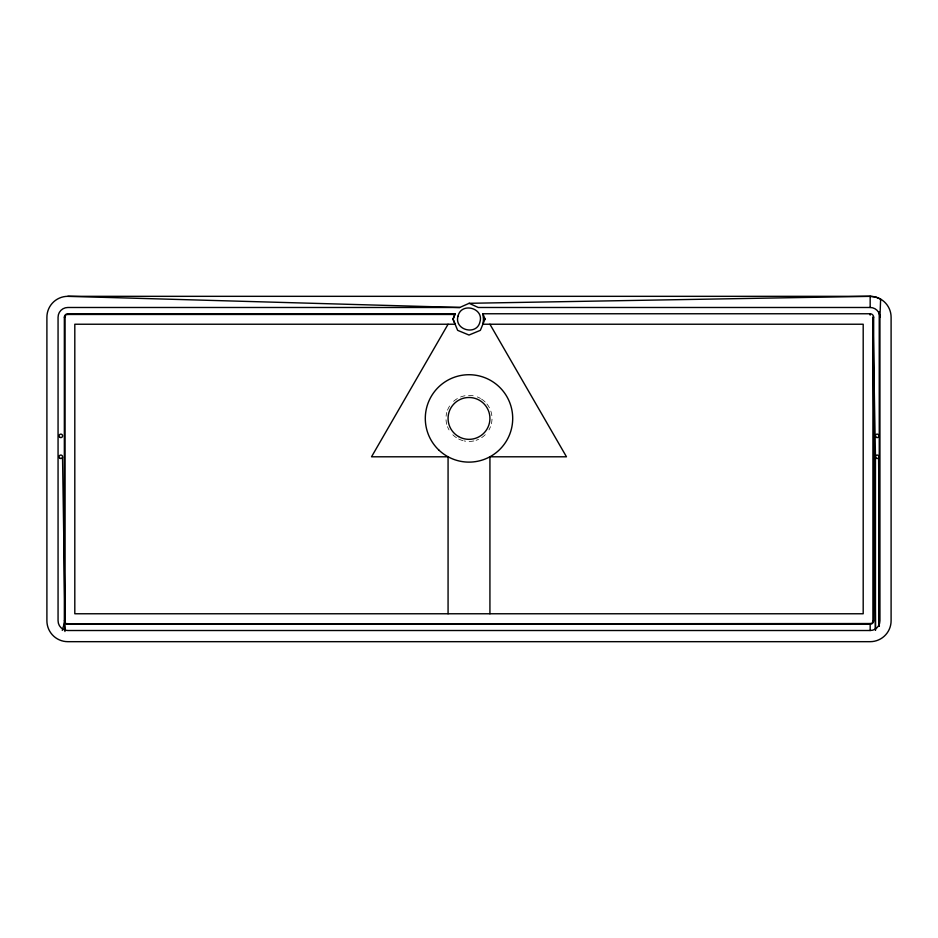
<?xml version="1.0" encoding="UTF-8"?>
<svg xmlns="http://www.w3.org/2000/svg" width="938" height="938" viewBox="0 0 938 938"><rect width="100%" height="100%" fill="white"/><g stroke="black" fill="none" stroke-linecap="round" stroke-linejoin="round"><path stroke-width="0.7" stroke-dasharray="4.69 3.52" d="M490.492 426.661A23.028 23.028 0 0 1 488.944 429.932M485.286 434.693A23.028 23.028 0 0 1 476.105 440.321M473.796 440.942A23.028 23.028 0 0 1 464.204 440.942M463.044 440.661A23.028 23.028 0 0 1 457.486 438.363M456.466 437.729A23.028 23.028 0 0 1 452.714 434.693M449.056 429.932A23.028 23.028 0 0 1 447.508 426.661M446.758 424.375A23.028 23.028 0 0 1 446.758 412.462M447.508 410.176A23.028 23.028 0 0 1 451.108 403.926M453.593 401.312A23.028 23.028 0 0 1 474.956 396.176M477.243 396.926A23.028 23.028 0 0 1 480.514 398.474M481.534 399.107A23.028 23.028 0 0 1 485.286 402.132M486.892 403.926A23.028 23.028 0 0 1 491.242 424.375"/><path stroke-width="1.41" d="M64.957 631.509L64.464 621.648M879.938 317.255L880.63 299.128L875.588 297.041L870.171 296.326L67.829 296.326A20.929 20.929 0 0 0 46.9 317.255L46.9 620.745A20.929 20.929 0 0 0 67.829 641.674L870.171 641.674A20.929 20.929 0 0 0 891.1 620.745L891.1 317.255A20.929 20.929 0 0 0 870.171 296.326L469.141 303.302L459.737 307.488L67.829 307.488A9.767 9.767 0 0 0 58.062 317.255L58.062 620.745A9.767 9.767 0 0 0 67.829 630.512L870.171 630.512A9.767 9.767 0 0 0 879.938 620.745L879.938 317.255A9.767 9.767 0 0 0 870.171 307.488L478.263 307.488L469.141 303.302M483.504 319.694L482.882 324.231L863.195 324.231L863.195 613.769L74.806 613.769L74.806 324.231L455.118 324.231L452.948 319.002L455.118 313.761L67.829 313.761A3.494 3.494 0 0 0 64.347 317.255L64.347 620.745A3.494 3.494 0 0 0 67.829 624.239L870.171 624.239A3.494 3.494 0 0 0 873.653 620.745L873.653 317.255A3.494 3.494 0 0 0 870.171 313.761L482.882 313.761L483.504 319.694L485.052 319.002L482.882 313.761M62.283 630.383L65.039 620.745L65.039 317.255A2.791 2.744 -45 0 1 65.144 316.54M453.171 319.342L455.118 313.761M485.052 319.002L480.35 330.34L469 335.042L457.65 330.34L452.948 319.002M448.071 324.231L371.53 456.794L448.071 456.794L448.071 613.769M870.874 623.43A2.791 2.662 -45 0 1 870.171 623.535L66.926 624.122L65.027 622.773M67.114 314.558A2.791 2.744 -45 0 1 67.829 314.464L455.118 314.464M64.347 317.255L65.039 317.255M873.653 317.255L872.961 317.255L872.961 620.745A2.791 2.662 -45 0 1 872.856 621.46M64.347 620.745L65.039 620.745L62.541 457.24M872.961 620.745L873.653 620.745M67.829 296.326L459.737 307.488M489.929 324.231L566.47 456.794L489.929 456.794L489.929 613.769M64.511 622.586L64.898 630.242M879.305 626.138L878.66 457.662L879.305 626.138L879.234 312.026M870.171 296.326L870.171 307.488M870.171 313.761L870.171 315.156M870.171 623.535L870.171 630.512M67.829 313.761L67.829 314.464M67.829 623.535L67.829 624.239M872.563 622.117A2.791 2.662 -45 0 1 872.117 622.691M65.425 315.872A2.791 2.744 -45 0 1 65.871 315.285M458.049 316.059C453.746 329.988 476.715 336.144 479.951 321.933C484.254 308.004 461.285 301.848 458.049 316.059M875.459 456.337L875.471 630.23L872.961 317.255L875.459 456.337M59.622 437.096A1.747 1.747 0 0 0 62.541 436.311A1.747 1.747 0 0 0 60.407 434.177A1.747 1.747 0 0 0 59.622 437.096M59.985 458.307A1.747 1.747 0 0 0 62.6 456.794A1.747 1.747 0 0 0 59.985 455.282A1.747 1.747 0 0 0 59.985 458.307M876.28 458.307A1.747 1.747 0 0 0 878.894 456.794A1.747 1.747 0 0 0 876.28 455.282A1.747 1.747 0 0 0 876.28 458.307M875.916 437.096A1.747 1.747 0 0 0 878.836 436.311A1.747 1.747 0 0 0 876.69 434.177A1.747 1.747 0 0 0 875.916 437.096M438.855 450.064A43.711 43.711 0 0 0 511.48 428.701A43.711 43.711 0 0 0 456.665 376.49A43.711 43.711 0 0 0 438.855 450.064M458.53 436.545A20.929 20.929 0 0 0 489.929 418.418A20.929 20.929 0 0 0 458.53 400.291A20.929 20.929 0 0 0 458.53 436.545"/></g></svg>
